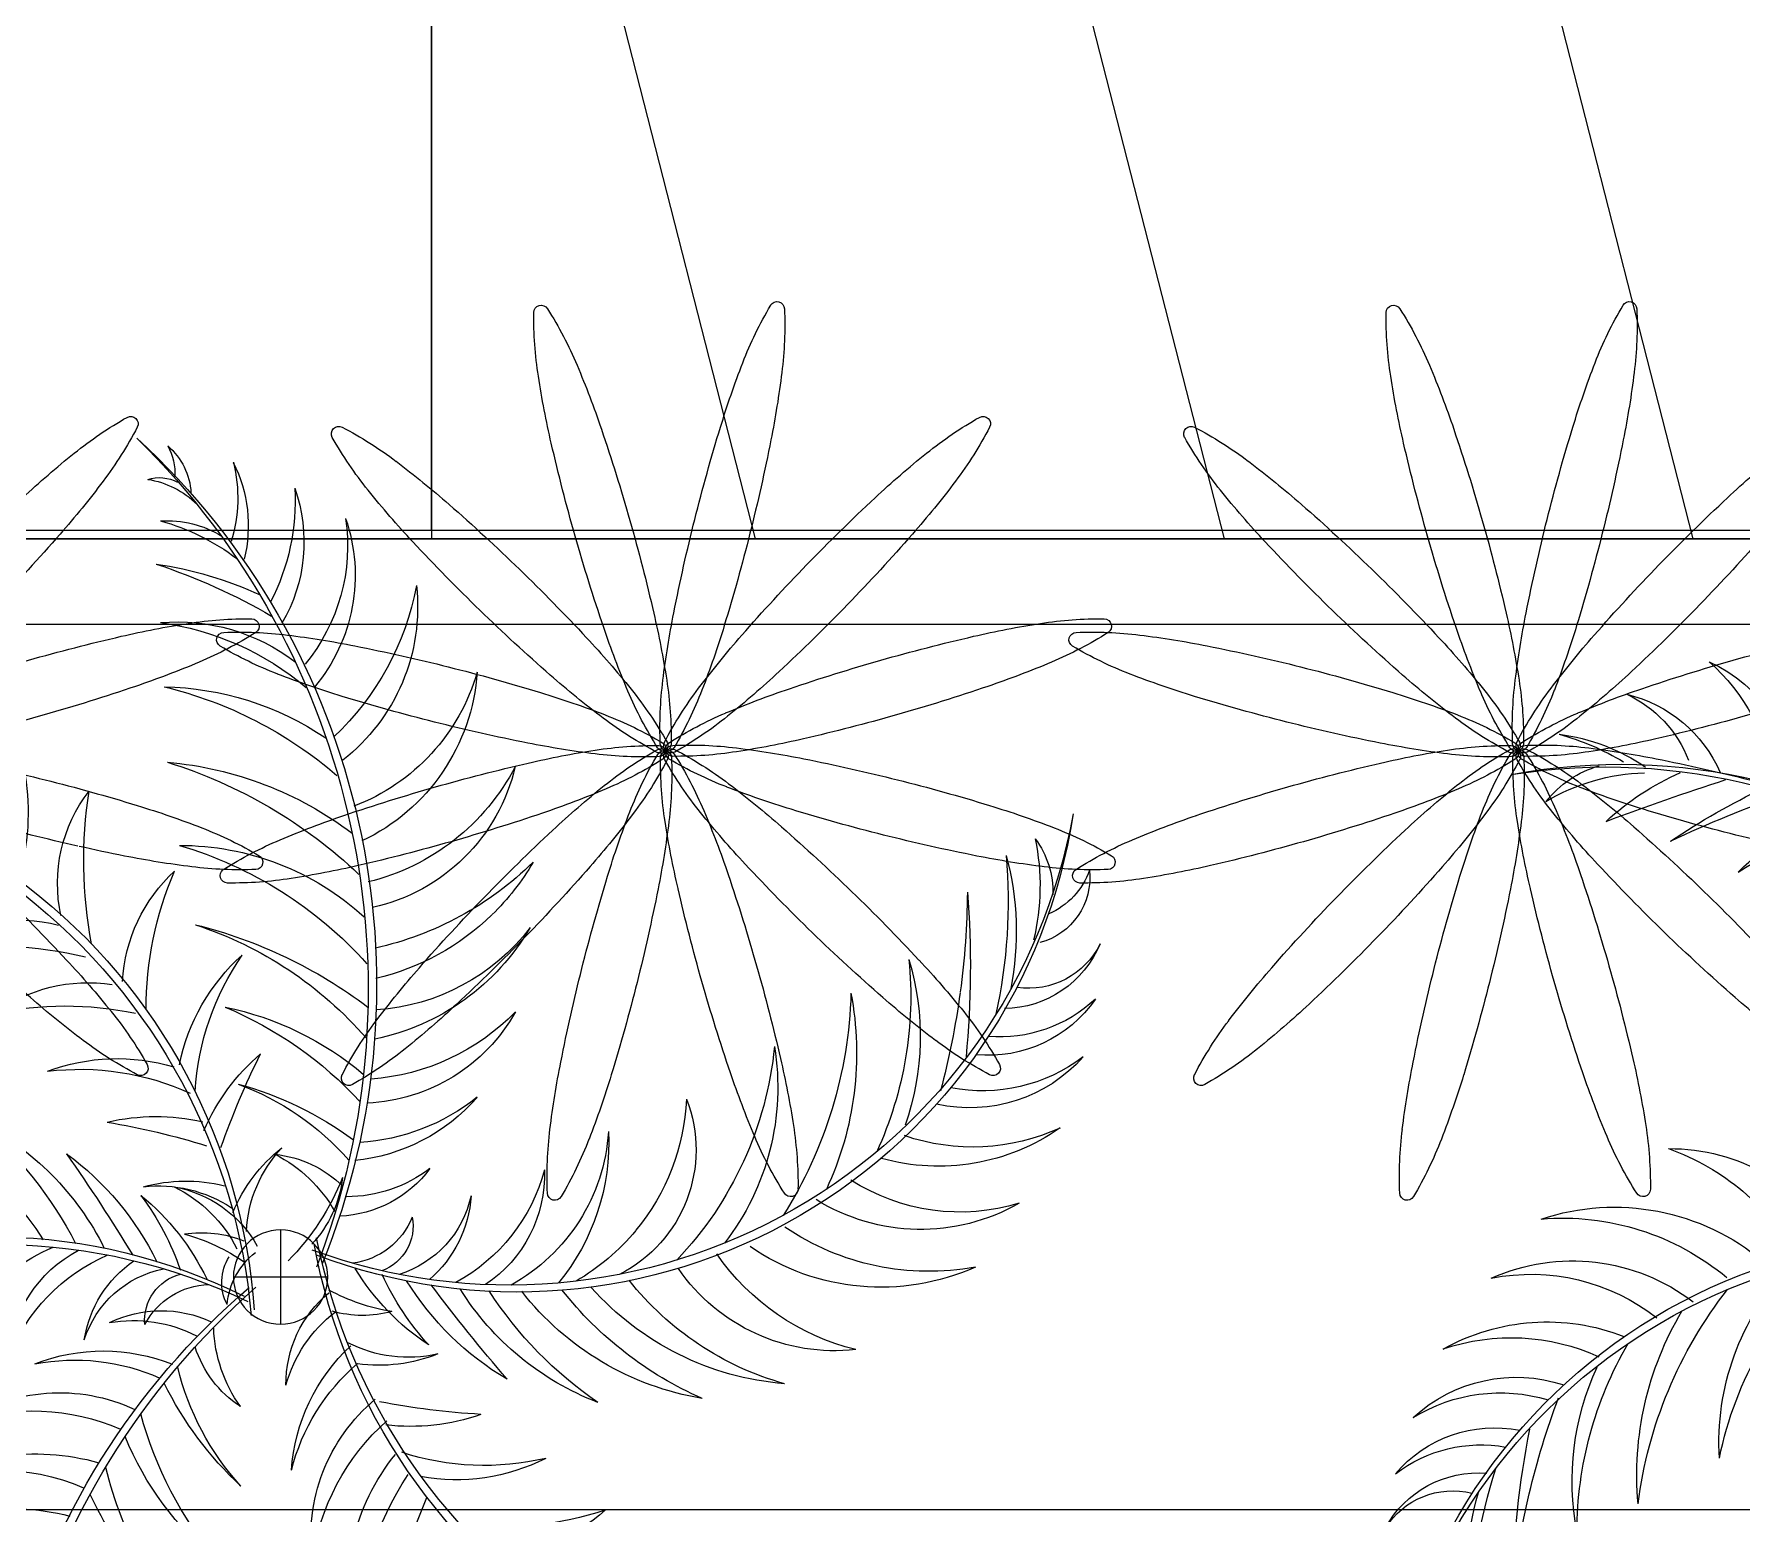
# Model space of a CAD drawing. Header units: millimetres. Extents: x 5357 to 201988, y -16345 to 109895.
# Drawn here: x 56786 to 58790, y 46442 to 48178 of the extents above; entities that cross this region are included whole.
import ezdxf

# ---------------------------------------------------------------- set-up
doc = ezdxf.new("R2010")
doc.units = ezdxf.units.MM
for name, color, linetype, lineweight in [('A-DETL-THIN', 151, 'Continuous', 9), ('A-FLOR', 192, 'Continuous', 9), ('A-WALL', 113, 'Continuous', 9), ('G-IMPT', 8, 'Continuous', 9), ('L-PLNT', 71, 'Continuous', 9)]:
    doc.layers.add(name, color=color, linetype=linetype, lineweight=lineweight)

# ---------------------------------------------------------------- blocks, each defined once
blk = doc.blocks.new('CAY PHAT TAI NUI - CAY PHAT TAI NUI_dwg-V846-TKCS_MB SÂN ĐƯỜNG NỘI BỘ')
at = {"layer": 'G-IMPT'}
for centre, radius, start, end in [((1416.6, 1124.3), 388.4, 115.1104, 175.1685), ((1585.1, 1104), 499.5, 131.8546, 171.2598), ((1530.6, 1072.4), 333, 103.3982, 156.4869), ((1578, 1128.8), 295.2, 114.9497, 158.8367), ((1679.3, 822.2), 480.2, 97.2797, 124.4634), ((1787.1, 687.3), 634.1, 105.42, 120.9079), ((1468.2, -209), 1434.4, 79.4254, 175.9631), ((1503.8, -245.2), 1464, 81.0545, 175.1756), ((1449.4, 974.6), 257.2, 38.3487, 73.8532), ((-702, -4785.5), 6272.1, 69.40599, 72.24054), ((1058.7, 604.2), 656, 47.2245, 66.3575), ((1398.3, 713.8), 490.6, 58.9885, 88.6049), ((199.9, -1374.9), 2671.1, 64.5854, 71.0796), ((297.9, -534.7), 1889.8, 56.3077, 64.245), ((795.4, 582.9), 540.5, 44.4905, 74.8429), ((776.8, 334.7), 745.9, 57.193, 82.7939), ((1346.1, -178.2), 464.1, 89.3204, 151.136), ((1544.9, -262.2), 581.1, 109.4272, 151.0014), ((1483.8, -422.3), 565.1, 71.5751, 130.1478), ((1609.6, -509.1), 625.1, 85.1523, 129.8831), ((663.2, -1348.3), 1400.1, 15.8969, 115.8188), ((677.6, -1304.2), 1374.7, 14.2942, 116.5824), ((360.5, -644.3), 883.7, 11.3177, 49.1969), ((1586.7, -474.2), 485.7, 65.9553, 127.491), ((607.4, -432.3), 620.9, 356.4358, 43.5014), ((1687.9, -517.5), 496.4, 78.7561, 128.2822), ((364.8, -717.5), 1069.7, 7.2747, 38.0526), ((641.8, -512.9), 787.2, 354.9612, 30.6965), ((1648.7, -656.2), 518.5, 60.7432, 111.2974), ((660.2, -652), 915, 0.11, 30.302), ((1735.7, -691.3), 515.1, 71.1528, 114.5832), ((928.8, -525.6), 658.4, 349.0881, 24.948), ((1723.8, -644.3), 371.3, 47.3591, 108.2559), ((-214.5, -1011.8), 1959.6, 6.2169, 20.5843), ((1762.4, -717.8), 406.8, 58.4397, 106.6811), ((-572.5, -846.1), 2306.6, 1.1551, 11.1637), ((1776.5, -714.1), 317.6, 40.2177, 101.1317), ((1810, -782.5), 344.3, 52.6139, 100.1084), ((547.9, -896.1), 1289, 0.7243, 18.0878), ((1817.2, -764.2), 257.5, 28.2066, 94.8834), ((1126.5, -762.6), 719.9, 350.6309, 16.8085), ((1878.7, -745.4), 194.9, 31.8841, 103.9938)]:
    blk.add_arc(centre, radius, start, end, dxfattribs=at)
blk = doc.blocks.new('CAY PHAT TAI NUI - CAY PHAT TAI NUI-V847-TKCS_MB SÂN ĐƯỜNG NỘI BỘ')
at = {"extrusion": (0, 0, -1), "xscale": 0.48, "yscale": 0.48, "zscale": -0.48, "rotation": 180}
blk.add_blockref('CAY PHAT TAI NUI - CAY PHAT TAI NUI_dwg-V846-TKCS_MB SÂN ĐƯỜNG NỘI BỘ', (0, 0), dxfattribs=at)
blk = doc.blocks.new('CAY PHAT TAI NUI - CAY PHAT TAI NUI_dwg-V848-TKCS_MB SÂN ĐƯỜNG NỘI BỘ')
at = {"layer": 'G-IMPT'}
for p, q in [((-26.9, 87.3), (-26.9, -143.3)), ((-142.2, -28), (88.4, -28))]:
    blk.add_line(p, q, dxfattribs=at)
blk.add_circle((-26.9, -28), 115.3, dxfattribs=at)
for centre, radius, start, end in [((1555.4, 686.5), 1816.9, 132.6655, 202.0611), ((1647.8, 675.1), 1888.8, 134.4929, 201.0725), ((400.2, 1808.2), 348.1, 153.5375, 193.5552), ((436, 1876), 358.3, 165.8758, 197.2634), ((350.8, 1881.4), 158.8, 129.8765, 177.3831), ((364.3, 1936.9), 133.1, 150.0492, 183.9567), ((332.4, 1703.2), 221.2, 98.9889, 134.5565), ((269.7, 1833.3), 92.7, 72.3495, 118.8394), ((307.7, 1768.5), 391.9, 160.4234, 210.435), ((470.2, 1868), 532.7, 176.5724, 207.5063), ((216.8, 1687.5), 426, 160.9738, 220.018), ((264.3, 1759.4), 455.1, 171.5441, 219.4959), ((406.6, 1302), 536.7, 105.1462, 127.4691), ((250.8, 1560.5), 260.1, 86.5707, 121.104), ((738.8, 313.8), 1474.9, 108.2479, 120.279), ((405.1, 815.5), 908.1, 98.1075, 114.8799), ((112.5, 1609.9), 474.5, 173.6919, 232.0994), ((309.8, 1787.8), 680.7, 190.6526, 226.6689), ((360.9, 880.1), 697.8, 97.7367, 130.2132), ((225.8, 1097.8), 475.5, 85.0356, 127.2973), ((-14.5, 1484.4), 494.1, 183.9122, 244.6665), ((-28.7, 1588.4), 498.2, 196.0518, 249.1113), ((1161.5, 1107), 571.4, 145.2695, 196.441), ((498.2, 426.3), 1017.4, 103.6674, 130.6694), ((272.4, 683), 732, 91.1382, 124.0248), ((-152.3, 1324.7), 460.3, 193.1436, 257.542), ((-109.8, 1475.1), 553.1, 207.4653, 256.2646), ((602.7, 90.6), 1193.1, 107.2093, 133.4993), ((323.1, 365.7), 867.6, 94.8524, 127.2209), ((1468.2, -209), 1434.4, 79.4254, 175.9631), ((1503.8, -245.2), 1464, 81.0545, 175.1756), ((-655, 990.6), 1109.2, 349.3845, 8.7831), ((147.2, 933.5), 371.1, 347.8793, 37.5984), ((-586.2, 1352.5), 1400.1, 190.2203, 290.1421), ((-604.9, 1310.1), 1374.7, 188.6175, 290.9058), ((-1699.3, 913.7), 215.2, 143.1261, 181.9236), ((-1313.8, 928), 569.4, 168.36, 193.4581), ((-1105.2, 815.6), 719.9, 164.9542, 191.1318), ((-516.3, 891.2), 1289, 175.0476, 192.4111), ((500.8, 74.3), 993.1, 106.4031, 138.081), ((219.1, 359.8), 667.3, 89.9, 132.4205), ((-1841.3, 948), 163.7, 173.6087, 255.3147), ((-1833.4, 1025.8), 180.7, 199.2253, 246.7417), ((-82.8, 1557.5), 801.1, 225.5325, 257.3267), ((-121.5, 1290.9), 605, 210.2813, 225.7148), ((-536.7, 630.3), 838.1, 359.6532, 23.468), ((-32.2, 674.7), 391.8, 2.9263, 47.5949), ((593.7, 730.6), 2306.6, 175.4785, 185.487), ((253.9, 930.9), 1959.6, 180.5402, 187.6833), ((-121.5, 1290.9), 605, 225.785, 256.7926), ((608.9, 473.2), 371.1, 54.8217, 104.5408), ((-140.1, 1117), 575.7, 210.3308, 258.2326), ((-226.4, 1140.9), 517.3, 217.4708, 266.0439), ((468.9, -312.3), 1181.1, 104.1189, 126.9152), ((473.6, -60.1), 939.9, 108.1558, 139.078), ((-1855.4, 872.9), 194.9, 206.2075, 278.3171), ((-1792.4, 885.5), 257.5, 202.53, 269.2067), ((-470.7, 386.6), 653.8, 3.4409, 34.7173), ((-256.3, 396.4), 485.6, 11.1959, 48.3015), ((699.7, -325.9), 1109.2, 83.637, 103.0356), ((-931.9, 560.2), 658.4, 163.4115, 199.2714), ((-652.2, 659.4), 915, 174.4333, 204.6254), ((443, 299.7), 391.8, 53.9226, 98.5912), ((-1756.9, 831.6), 317.6, 214.5411, 275.4551), ((-1783.4, 903), 344.3, 226.9372, 274.4317), ((253.9, 930.9), 1959.6, 187.724, 194.9077), ((-647.6, 519.2), 787.2, 169.2846, 205.0198), ((-351.8, 695.3), 1069.7, 181.598, 212.3759), ((260, -110.2), 757.2, 101.5461, 130.3104), ((469.5, -233.9), 937.8, 112.642, 137.4329), ((500.2, -203.5), 838.1, 78.0495, 101.8643), ((-219.7, 833.7), 437, 209.251, 267.4647), ((-208, 1003.9), 549.3, 224.3227, 265.8007), ((-1742.5, 833.9), 406.8, 232.7631, 281.0044), ((-1711.3, 757), 371.3, 221.6824, 282.5793), ((-621.3, 435.5), 620.9, 170.7591, 217.8247), ((-354.7, 622.1), 883.7, 185.6411, 223.5203), ((-316.2, 123.9), 519.2, 23.4136, 49.3727), ((-1701.6, -346.6), 1928, 19.23, 26.6394), ((372.3, 20.3), 485.6, 69.441, 106.5465), ((463.5, -174), 653.8, 83.0252, 114.3015), ((303, -383.2), 857.3, 105.2804, 126.3421), ((303.2, -174.5), 658.3, 110.0896, 138.9984), ((-700.7, 283.2), 341.7, 158.8472, 243.0968), ((-475.4, 432.7), 544.5, 182.7548, 219.4907), ((-163.5, 710.5), 455.8, 221.0382, 264.3552), ((-190.6, 807.3), 507, 231.3553, 266.6037), ((-1635.3, 761.4), 518.5, 235.0666, 285.6208), ((-1718.5, 804.9), 515.1, 245.4761, 288.9065), ((720.8, -1549.8), 1928, 99.6827, 107.092), ((279.3, -154.9), 519.2, 76.9493, 102.9084), ((1020.3, -262.6), 687.6, 116.7081, 153.6869), ((1335.2, -389.2), 968.6, 130.1064, 152.7587), ((1149.4, -313.6), 705.1, 105.0601, 147.7387), ((-288.9, 300.6), 540.1, 177.157, 219.4208), ((-366, 357.9), 463.4, 183.7789, 241.043), ((14.9, -2.4), 275.9, 95.894, 134.6668), ((145.7, -40.8), 351, 116.9691, 150.5256), ((-267.3, 66.6), 324.5, 3.0252, 42.9115), ((-270.5, -18.4), 389.4, 22.3429, 51.7944), ((920.3, -304.8), 717.1, 126.2722, 154.0079), ((4228.8, -2338.8), 4555.9, 145.0164, 148.7416), ((-1688.1, 627.2), 496.4, 253.0795, 302.6056), ((-348.1, 223.3), 324.2, 178.1536, 236.2901), ((-239.8, 351.3), 448.1, 195.2039, 241.2333), ((-159.5, 410.8), 290.2, 216.7085, 267.5007), ((-186.9, 507.3), 339.1, 232.7518, 269.7736), ((382.1, 435.4), 602, 201.4489, 224.7395), ((104.2, 246.5), 284.2, 186.3094, 223.0804), ((-202.4, 187.4), 290.5, 183.2996, 229.6206), ((-240.6, 224.6), 257.5, 192.0811, 252.8057), ((283.6, -93.4), 290.2, 100.082, 150.8741), ((382.2, -112.1), 339.1, 116.1252, 153.147), ((271.2, -129.8), 324.5, 83.4105, 123.2969), ((204.6, -182.8), 389.4, 74.5276, 103.9792), ((683.3, -284.7), 586.6, 128.9882, 154.5528), ((834.5, -220.4), 651.1, 143.0281, 161.2689), ((-1591.7, 574.1), 485.7, 240.2787, 301.8143), ((-1611, 611.1), 625.1, 259.4757, 304.2065), ((-475.4, 432.7), 544.5, 219.5362, 239.8242), ((-234.1, 97), 116.7, 169.3573, 249.7771), ((-179.3, 187.1), 182.8, 202.0223, 262.5403), ((-1551.7, 349.6), 1464, 254.7886, 348.9098), ((-1520.3, 309.8), 1434.4, 253.1595, 349.6972), ((-1494.4, 512.2), 565.1, 245.8985, 304.4712), ((663.2, -1348.3), 1400.1, 15.8969, 115.8188), ((337.9, -391.6), 486.4, 105.4698, 124.689), ((677.6, -1304.2), 1374.7, 14.2942, 116.5824), ((166.1, -193.8), 274.3, 81.1818, 112.0501), ((345.6, -380.3), 463.4, 9.4556, 66.7197), ((-1571.1, 359), 581.1, 283.7506, 325.3247), ((-78.3, -111.9), 182.8, 5.2465, 51.9003), ((0.2, -41.5), 116.7, 332.5815, 32.6083), ((166, -226.8), 290.5, 8.9763, 55.2972), ((219.4, -386.2), 448.1, 20.8805, 66.9099), ((314.5, -248.2), 324.2, 3.8302, 61.9668), ((-1381.6, 255.8), 464.1, 263.6437, 325.4594), ((-1460.2, 425.4), 742.2, 285.7594, 321.594), ((-945.4, 339.6), 717.1, 300.5955, 328.3312), ((-711.5, 296.2), 586.6, 303.3116, 328.8762), ((-868.3, 247.1), 651.1, 317.3515, 335.5923), ((188.6, -133.8), 116.7, 355.0339, 75.4538), ((207.7, -260), 257.5, 17.7578, 78.4823), ((-1315.6, 417.4), 708.5, 274.6142, 318.3481), ((-1418.1, 495.8), 896.2, 293.7326, 321.7128), ((-1172.4, 371), 705.1, 279.3835, 322.062), ((-1049, 307.5), 687.6, 291.0314, 328.0102), ((-1349.8, 464.6), 968.6, 304.4297, 327.082), ((-4036.5, 2690.9), 4555.9, 319.3398, 323.065), ((-376.8, 367.8), 486.4, 279.2039, 298.4231), ((-330.3, -289.5), 290.2, 359.5026, 50.2948), ((-1216.9, -1468.3), 1888.8, 341.9561, 48.5357), ((-1129.7, -1435.8), 1816.9, 340.1287, 49.5243), ((142.9, -228.8), 182.8, 27.699, 88.2169), ((-227.6, 152.5), 274.3, 254.9159, 285.7842), ((-366.7, -382.9), 339.1, 15.5459, 52.5677), ((264.8, -400.4), 290.2, 64.1718, 114.9639), ((-214.3, -140.4), 351, 324.4323, 357.9888), ((333.6, -473.3), 339.1, 80.215, 117.2368), ((-339.1, 100.4), 324.5, 257.1446, 297.031), ((-508.3, -530.6), 455.8, 3.8323, 47.1493), ((-80.5, -114.1), 275.9, 303.3573, 342.13), ((406.5, -664.4), 455.8, 68.5015, 111.8185), ((-267.1, 145.7), 389.4, 248.2617, 277.7133), ((-545.2, -624.1), 507, 14.1494, 49.3978), ((-415.7, -94.4), 658.3, 317.5529, 346.4616), ((475.2, -737.8), 507, 78.8186, 114.0669), ((-511.8, 90.9), 857.3, 312.7436, 333.8053), ((-631, 1560.9), 1928, 273.4168, 280.8261), ((-537.9, -662.7), 437, 352.0451, 50.2588), ((513.2, -747.7), 437, 56.7143, 114.928), ((-344.4, 126.2), 519.2, 250.6834, 276.6425), ((-590.7, -118.3), 937.8, 320.1052, 344.8961), ((581.4, -904.2), 549.3, 71.7859, 113.264), ((-650.2, -791.2), 549.3, 7.1168, 48.5948), ((-525.4, 165.3), 653.8, 256.7593, 288.0357), ((-347.8, -131.5), 757.2, 309.0093, 337.7736), ((-456, -37.8), 485.6, 243.1751, 280.2806), ((-723.6, -796.9), 534.4, 347.879, 38.8732), ((-514.2, -274.5), 939.9, 315.619, 346.5413), ((573.2, -1035.9), 575.7, 57.794, 105.6958), ((660.9, -1017.3), 517.3, 64.934, 113.5071), ((-1097.4, -994.9), 900.4, 5.4665, 32.5493), ((-1377.7, -1007.4), 1086.2, 358.2571, 23.9141), ((-626.3, -48.5), 1181.1, 311.5821, 334.3785), ((-558.7, 198.6), 838.1, 251.7836, 275.5984), ((-556.8, -307.8), 391.8, 227.6568, 272.3253), ((636.9, -1198.7), 605, 57.7445, 104.2558)]:
    blk.add_arc(centre, radius, start, end, dxfattribs=at)
blk = doc.blocks.new('CAY PHAT TAI NUI - CAY PHAT TAI NUI-V849-TKCS_MB SÂN ĐƯỜNG NỘI BỘ')
at = {"extrusion": (0, 0, -1), "xscale": 0.48, "yscale": 0.48, "zscale": -0.48, "rotation": 180}
blk.add_blockref('CAY PHAT TAI NUI - CAY PHAT TAI NUI_dwg-V848-TKCS_MB SÂN ĐƯỜNG NỘI BỘ', (0, 0), dxfattribs=at)
blk = doc.blocks.new('CAY LAI TAY - CAY LAI TAY_dwg-V854-TKCS_MB SÂN ĐƯỜNG NỘI BỘ')
at = {"layer": 'G-IMPT'}
for centre, radius, start, end in [((-368.8, 1466.3), 24.6, 104.1164, 177.583), ((-368.8, 1466.3), 24.6, 30.6499, 104.1164), ((-1445.6, 828.2), 1276.2, 21.1263, 30.6499), ((413.8, 1454.3), 24.6, 74.1164, 147.583), ((413.8, 1454.3), 24.6, 0.6499, 74.1164), ((881.8, 1413.5), 1276.2, 177.583, 187.1066), ((1470.4, 783.3), 1276.2, 147.583, 157.1066), ((-837.8, 1440.1), 1276.2, 351.1263, 0.6499), ((2759.6, 1647.6), 3168.6, 187.1066, 191.2008), ((-3210.7, 146.2), 3168.6, 17.032, 21.1263), ((3213.7, 47.1), 3168.6, 157.1066, 161.2008), ((-2707.4, 1732), 3168.6, 347.032, 351.1263), ((-1052.5, 1085.5), 24.6, 134.1164, 207.583), ((-1052.5, 1085.5), 24.6, 60.6499, 134.1164), ((-1666, -5.5), 1276.2, 51.1263, 60.6499), ((1085.5, 1052.5), 24.6, 44.1164, 117.583), ((56.9, 1665.1), 1276.2, 207.583, 217.1066), ((5779.1, 2245.6), 6246.7, 191.20081, 194.11643), ((-6153.8, -755.4), 6246.7, 14.11643, 17.03205), ((6127.6, -944.8), 6246.7, 161.20081, 164.11643), ((-5707.1, 2422.7), 6246.7, 344.11643, 347.03205), ((1665.1, -56.9), 1276.2, 117.583, 127.1066), ((-5.5, 1666), 1276.2, 321.1263, 330.6499), ((1085.5, 1052.5), 24.6, 330.6499, 44.1164), ((-2853.6, -1478.7), 3168.6, 47.032, 51.1263), ((2806.7, -1566), 3168.6, 127.1066, 131.2008), ((1566, 2806.7), 3168.6, 217.1066, 221.2008), ((-1478.7, 2853.6), 3168.6, 317.032, 321.1263), ((-4951.7, -3731.1), 6246.7, 44.11643, 47.03205), ((4834.2, -3882), 6246.7, 131.20081, 134.11643), ((-6153.8, -755.4), 6246.7, 11.20081, 14.11643), ((6127.6, -944.8), 6246.7, 164.11643, 167.03205), ((3882, 4834.2), 6246.7, 221.20081, 224.11643), ((5779.1, 2245.6), 6246.7, 194.11643, 197.03205), ((-5707.1, 2422.7), 6246.7, 341.20081, 344.11643), ((-3731.1, 4951.7), 6246.7, 314.11643, 317.03205), ((-4951.7, -3731.1), 6246.7, 41.20081, 44.11643), ((4834.2, -3882), 6246.7, 134.11643, 137.03205), ((3882, 4834.2), 6246.7, 224.11643, 227.03205), ((-3134.3, -157.5), 3168.6, 7.1066, 11.2008), ((3128, -254.1), 3168.6, 167.032, 171.1263), ((-3731.1, 4951.7), 6246.7, 311.20081, 314.11643), ((-1454.3, 413.8), 24.6, 164.1164, 237.583), ((-1454.3, 413.8), 24.6, 90.6499, 164.1164), ((-1440.1, -837.8), 1276.2, 81.1263, 90.6499), ((-1732, -2707.4), 3168.6, 77.032, 81.1263), ((2835.9, 1344), 3168.6, 197.032, 201.1263), ((-2793.1, 1430.8), 3168.6, 337.1066, 341.2008), ((-783.3, 1470.4), 1276.2, 237.583, 247.1066), ((-2422.7, -5707.1), 6246.7, 74.11643, 77.03205), ((-2635.7, -1703.5), 3168.6, 37.1066, 41.2008), ((2581.9, -1784), 3168.6, 137.032, 141.1263), ((2245.6, -5779.1), 6246.7, 101.20081, 104.11643), ((1647.6, -2759.6), 3168.6, 97.1066, 101.2008), ((1413.5, -881.8), 1276.2, 87.583, 97.1066), ((828.2, 1445.6), 1276.2, 291.1263, 300.6499), ((1466.3, 368.8), 24.6, 14.1164, 87.583), ((1466.3, 368.8), 24.6, 300.6499, 14.1164), ((-47.1, 3213.7), 3168.6, 247.1066, 251.2008), ((-2422.7, -5707.1), 6246.7, 71.20081, 74.11643), ((1784, 2581.9), 3168.6, 227.032, 231.1263), ((1258.3, 37.8), 1276.2, 171.1263, 180.6499), ((-1256.5, 76.6), 1276.2, 357.583, 7.1066), ((-1703.5, 2635.7), 3168.6, 307.1066, 311.2008), ((2245.6, -5779.1), 6246.7, 104.11643, 107.03205), ((146.2, 3210.7), 3168.6, 287.032, 291.1263), ((944.8, 6127.6), 6246.7, 251.20081, 254.11643), ((-1430.8, -2793.1), 3168.6, 67.1066, 71.2008), ((1070.8, 661.9), 1276.2, 201.1263, 210.6499), ((-1126.5, -561.9), 1276.2, 27.583, 37.1066), ((1108.7, -596.4), 1276.2, 141.1263, 150.6499), ((-1049.9, 694.6), 1276.2, 327.583, 337.1066), ((1344, -2835.9), 3168.6, 107.032, 111.1263), ((-755.4, 6153.8), 6246.7, 284.11643, 287.03205), ((944.8, 6127.6), 6246.7, 254.11643, 257.03205), ((596.4, 1108.7), 1276.2, 231.1263, 240.6499), ((-694.6, -1049.9), 1276.2, 57.583, 67.1066), ((661.9, -1070.8), 1276.2, 111.1263, 120.6499), ((-561.9, 1126.5), 1276.2, 297.583, 307.1066), ((-755.4, 6153.8), 6246.7, 281.20081, 284.11643), ((157.5, -3134.3), 3168.6, 97.1066, 101.2008), ((254.1, 3128), 3168.6, 257.032, 261.1263), ((-76.6, -1256.5), 1276.2, 87.583, 97.1066), ((561.9, -1126.5), 1276.2, 117.583, 127.1066), ((-17.7, -17.1), 24.6, 44.1164, 117.583), ((-6.7, -23.6), 24.6, 74.1164, 147.583), ((-6, 23.8), 24.6, 210.6499, 284.1164), ((-23.8, -6), 24.6, 14.1164, 87.583), ((6, -23.8), 24.6, 104.1164, 177.583), ((6.7, 23.6), 24.6, 180.6499, 254.1164), ((-23.8, -6), 24.6, 300.6499, 14.1164), ((-23.6, 6.7), 24.6, 344.1164, 57.583), ((17.1, -17.7), 24.6, 134.1164, 207.583), ((17.7, 17.1), 24.6, 150.6499, 224.1164), ((23.8, 6), 24.6, 120.6499, 194.1164), ((-17.1, 17.7), 24.6, 314.1164, 27.583), ((-6, 23.8), 24.6, 284.1164, 357.583), ((23.6, -6.7), 24.6, 90.6499, 164.1164), ((6.7, 23.6), 24.6, 254.1164, 327.583), ((17.1, -17.7), 24.6, 60.6499, 134.1164), ((6, -23.8), 24.6, 30.6499, 104.1164), ((-6.7, -23.6), 24.6, 0.6499, 74.1164), ((-17.7, -17.1), 24.6, 330.6499, 44.1164), ((23.8, 6), 24.6, 194.1164, 267.583), ((17.7, 17.1), 24.6, 224.1164, 297.583), ((37.8, -1258.3), 1276.2, 81.1263, 90.6499), ((-596.4, -1108.7), 1276.2, 51.1263, 60.6499), ((-157.5, 3134.3), 3168.6, 277.1066, 281.2008), ((-254.1, -3128), 3168.6, 77.032, 81.1263), ((755.4, -6153.8), 6246.7, 101.20081, 104.11643), ((-37.8, 1258.3), 1276.2, 261.1263, 270.6499), ((-661.9, 1070.8), 1276.2, 291.1263, 300.6499), ((1049.9, -694.6), 1276.2, 147.583, 157.1066), ((-1108.7, 596.4), 1276.2, 321.1263, 330.6499), ((-17.1, 17.7), 24.6, 240.6499, 314.1164), ((-23.6, 6.7), 24.6, 270.6499, 344.1164), ((1256.5, -76.6), 1276.2, 177.583, 187.1066), ((1126.5, 561.9), 1276.2, 207.583, 217.1066), ((23.6, -6.7), 24.6, 164.1164, 237.583), ((-1258.3, -37.8), 1276.2, 351.1263, 0.6499), ((694.6, 1049.9), 1276.2, 237.583, 247.1066), ((76.6, 1256.5), 1276.2, 267.583, 277.1066), ((-1070.8, -661.9), 1276.2, 21.1263, 30.6499), ((-944.8, -6127.6), 6246.7, 74.11643, 77.03205), ((755.4, -6153.8), 6246.7, 104.11643, 107.03205), ((1703.5, -2635.7), 3168.6, 127.1066, 131.2008), ((-1344, 2835.9), 3168.6, 287.032, 291.1263), ((1430.8, 2793.1), 3168.6, 247.1066, 251.2008), ((-1784, -2581.9), 3168.6, 47.032, 51.1263), ((-944.8, -6127.6), 6246.7, 71.20081, 74.11643), ((-146.2, -3210.7), 3168.6, 107.032, 111.1263), ((-2245.6, 5779.1), 6246.7, 284.11643, 287.03205), ((-2581.9, 1784), 3168.6, 317.032, 321.1263), ((2793.1, -1430.8), 3168.6, 157.1066, 161.2008), ((2635.7, 1703.5), 3168.6, 217.1066, 221.2008), ((-2835.9, -1344), 3168.6, 17.032, 21.1263), ((2422.7, 5707.1), 6246.7, 251.20081, 254.11643), ((47.1, -3213.7), 3168.6, 67.1066, 71.2008), ((-828.2, -1445.6), 1276.2, 111.1263, 120.6499), ((-2245.6, 5779.1), 6246.7, 281.20081, 284.11643), ((3731.1, -4951.7), 6246.7, 131.20081, 134.11643), ((-3128, 254.1), 3168.6, 347.032, 351.1263), ((3134.3, 157.5), 3168.6, 187.1066, 191.2008), ((-3882, -4834.2), 6246.7, 44.11643, 47.03205), ((2422.7, 5707.1), 6246.7, 254.11643, 257.03205), ((783.3, -1470.4), 1276.2, 57.583, 67.1066), ((-1466.3, -368.8), 24.6, 120.6499, 194.1164), ((-1466.3, -368.8), 24.6, 194.1164, 267.583), ((-1413.5, 881.8), 1276.2, 267.583, 277.1066), ((-1647.6, 2759.6), 3168.6, 277.1066, 281.2008), ((-4834.2, 3882), 6246.7, 314.11643, 317.03205), ((4951.7, 3731.1), 6246.7, 221.20081, 224.11643), ((1732, 2707.4), 3168.6, 257.032, 261.1263), ((1454.3, -413.8), 24.6, 344.1164, 57.583), ((5707.1, -2422.7), 6246.7, 161.20081, 164.11643), ((-5779.1, -2245.6), 6246.7, 14.11643, 17.03205), ((1440.1, 837.8), 1276.2, 261.1263, 270.6499), ((1454.3, -413.8), 24.6, 270.6499, 344.1164), ((3731.1, -4951.7), 6246.7, 134.11643, 137.03205), ((-6127.6, 944.8), 6246.7, 344.11643, 347.03205), ((6153.8, 755.4), 6246.7, 191.20081, 194.11643), ((-3882, -4834.2), 6246.7, 41.20081, 44.11643), ((-4834.2, 3882), 6246.7, 311.20081, 314.11643), ((4951.7, 3731.1), 6246.7, 224.11643, 227.03205), ((1478.7, -2853.6), 3168.6, 137.032, 141.1263), ((5707.1, -2422.7), 6246.7, 164.11643, 167.03205), ((-5779.1, -2245.6), 6246.7, 11.20081, 14.11643), ((-1566, -2806.7), 3168.6, 37.1066, 41.2008), ((-6127.6, 944.8), 6246.7, 341.20081, 344.11643), ((6153.8, 755.4), 6246.7, 194.11643, 197.03205), ((-2806.7, 1566), 3168.6, 307.1066, 311.2008), ((2853.6, 1478.7), 3168.6, 227.032, 231.1263), ((5.5, -1666), 1276.2, 141.1263, 150.6499), ((-56.9, -1665.1), 1276.2, 27.583, 37.1066), ((-1665.1, 56.9), 1276.2, 297.583, 307.1066), ((1666, 5.5), 1276.2, 231.1263, 240.6499), ((-1085.5, -1052.5), 24.6, 150.6499, 224.1164), ((-1085.5, -1052.5), 24.6, 224.1164, 297.583), ((2707.4, -1732), 3168.6, 167.032, 171.1263), ((-3213.7, -47.1), 3168.6, 337.1066, 341.2008), ((3210.7, -146.2), 3168.6, 197.0483, 201.1263), ((-2759.6, -1647.6), 3168.6, 7.1066, 11.2008), ((1052.5, -1085.5), 24.6, 314.1164, 27.583), ((1052.5, -1085.5), 24.6, 240.6499, 314.1164), ((837.8, -1440.1), 1276.2, 171.1263, 180.6499), ((-1470.4, -783.3), 1276.2, 327.583, 337.1066), ((1445.6, -828.2), 1276.2, 201.1263, 210.6499), ((-881.8, -1413.5), 1276.2, 357.583, 7.1066), ((-413.8, -1454.3), 24.6, 180.6499, 254.1164), ((-413.8, -1454.3), 24.6, 254.1164, 327.583), ((368.8, -1466.3), 24.6, 284.1164, 357.583), ((368.8, -1466.3), 24.6, 210.6499, 284.1164)]:
    blk.add_arc(centre, radius, start, end, dxfattribs=at)
blk = doc.blocks.new('CAY LAI TAY - CAY LAI TAY-V855-TKCS_MB SÂN ĐƯỜNG NỘI BỘ')
at = {"extrusion": (0, 0, -1), "xscale": 0.3535714285714286, "yscale": 0.3535714285714286, "zscale": -0.3535714285714286, "rotation": 180}
blk.add_blockref('CAY LAI TAY - CAY LAI TAY_dwg-V854-TKCS_MB SÂN ĐƯỜNG NỘI BỘ', (0, 0), dxfattribs=at)
blk = doc.blocks.new('CAY LAI TAY - CAY LAI TAY_dwg-V856-TKCS_MB SÂN ĐƯỜNG NỘI BỘ')
at = {"layer": 'G-IMPT'}
for centre, radius, start, end in [((-368.8, 1466.3), 24.6, 104.1164, 177.583), ((-368.8, 1466.3), 24.6, 30.6499, 104.1164), ((-1445.6, 828.2), 1276.2, 21.1263, 30.6499), ((413.8, 1454.3), 24.6, 74.1164, 147.583), ((413.8, 1454.3), 24.6, 0.6499, 74.1164), ((881.8, 1413.5), 1276.2, 177.583, 187.1066), ((1470.4, 783.3), 1276.2, 147.583, 157.1066), ((-837.8, 1440.1), 1276.2, 351.1263, 0.6499), ((2759.6, 1647.6), 3168.6, 187.1066, 191.2008), ((-3210.7, 146.2), 3168.6, 17.032, 21.1263), ((3213.7, 47.1), 3168.6, 157.1066, 161.2008), ((-2707.4, 1732), 3168.6, 347.032, 351.1263), ((-1052.5, 1085.5), 24.6, 134.1164, 207.583), ((-1052.5, 1085.5), 24.6, 60.6499, 134.1164), ((-1666, -5.5), 1276.2, 51.1263, 60.6499), ((1085.5, 1052.5), 24.6, 44.1164, 117.583), ((56.9, 1665.1), 1276.2, 207.583, 217.1066), ((5779.1, 2245.6), 6246.7, 191.20081, 194.11643), ((-6153.8, -755.4), 6246.7, 14.11643, 17.03205), ((6127.6, -944.8), 6246.7, 161.20081, 164.11643), ((-5707.1, 2422.7), 6246.7, 344.11643, 347.03205), ((1665.1, -56.9), 1276.2, 117.583, 127.1066), ((-5.5, 1666), 1276.2, 321.1263, 330.6499), ((1085.5, 1052.5), 24.6, 330.6499, 44.1164), ((-2853.6, -1478.7), 3168.6, 47.032, 51.1263), ((2806.7, -1566), 3168.6, 127.1066, 131.2008), ((1566, 2806.7), 3168.6, 217.1066, 221.2008), ((-1478.7, 2853.6), 3168.6, 317.032, 321.1263), ((-4951.7, -3731.1), 6246.7, 44.11643, 47.03205), ((4834.2, -3882), 6246.7, 131.20081, 134.11643), ((-6153.8, -755.4), 6246.7, 11.20081, 14.11643), ((6127.6, -944.8), 6246.7, 164.11643, 167.03205), ((3882, 4834.2), 6246.7, 221.20081, 224.11643), ((5779.1, 2245.6), 6246.7, 194.11643, 197.03205), ((-5707.1, 2422.7), 6246.7, 341.20081, 344.11643), ((-3731.1, 4951.7), 6246.7, 314.11643, 317.03205), ((-4951.7, -3731.1), 6246.7, 41.20081, 44.11643), ((4834.2, -3882), 6246.7, 134.11643, 137.03205), ((3882, 4834.2), 6246.7, 224.11643, 227.03205), ((-3134.3, -157.5), 3168.6, 7.1066, 11.2008), ((3128, -254.1), 3168.6, 167.032, 171.1263), ((-3731.1, 4951.7), 6246.7, 311.20081, 314.11643), ((-1454.3, 413.8), 24.6, 164.1164, 237.583), ((-1454.3, 413.8), 24.6, 90.6499, 164.1164), ((-1440.1, -837.8), 1276.2, 81.1263, 90.6499), ((-1732, -2707.4), 3168.6, 77.032, 81.1263), ((2835.9, 1344), 3168.6, 197.032, 201.1263), ((-2793.1, 1430.8), 3168.6, 337.1066, 341.2008), ((-783.3, 1470.4), 1276.2, 237.583, 247.1066), ((-2422.7, -5707.1), 6246.7, 74.11643, 77.03205), ((-2635.7, -1703.5), 3168.6, 37.1066, 41.2008), ((2581.9, -1784), 3168.6, 137.032, 141.1263), ((2245.6, -5779.1), 6246.7, 101.20081, 104.11643), ((1647.6, -2759.6), 3168.6, 97.1066, 101.2008), ((1413.5, -881.8), 1276.2, 87.583, 97.1066), ((828.2, 1445.6), 1276.2, 291.1263, 300.6499), ((1466.3, 368.8), 24.6, 14.1164, 87.583), ((1466.3, 368.8), 24.6, 300.6499, 14.1164), ((-47.1, 3213.7), 3168.6, 247.1066, 251.2008), ((-2422.7, -5707.1), 6246.7, 71.20081, 74.11643), ((1784, 2581.9), 3168.6, 227.032, 231.1263), ((1258.3, 37.8), 1276.2, 171.1263, 180.6499), ((-1256.5, 76.6), 1276.2, 357.583, 7.1066), ((-1703.5, 2635.7), 3168.6, 307.1066, 311.2008), ((2245.6, -5779.1), 6246.7, 104.11643, 107.03205), ((146.2, 3210.7), 3168.6, 287.032, 291.1263), ((944.8, 6127.6), 6246.7, 251.20081, 254.11643), ((-1430.8, -2793.1), 3168.6, 67.1066, 71.2008), ((1070.8, 661.9), 1276.2, 201.1263, 210.6499), ((-1126.5, -561.9), 1276.2, 27.583, 37.1066), ((1108.7, -596.4), 1276.2, 141.1263, 150.6499), ((-1049.9, 694.6), 1276.2, 327.583, 337.1066), ((1344, -2835.9), 3168.6, 107.032, 111.1263), ((-755.4, 6153.8), 6246.7, 284.11643, 287.03205), ((944.8, 6127.6), 6246.7, 254.11643, 257.03205), ((596.4, 1108.7), 1276.2, 231.1263, 240.6499), ((-694.6, -1049.9), 1276.2, 57.583, 67.1066), ((661.9, -1070.8), 1276.2, 111.1263, 120.6499), ((-561.9, 1126.5), 1276.2, 297.583, 307.1066), ((-755.4, 6153.8), 6246.7, 281.20081, 284.11643), ((157.5, -3134.3), 3168.6, 97.1066, 101.2008), ((254.1, 3128), 3168.6, 257.032, 261.1263), ((-76.6, -1256.5), 1276.2, 87.583, 97.1066), ((561.9, -1126.5), 1276.2, 117.583, 127.1066), ((-17.7, -17.1), 24.6, 44.1164, 117.583), ((-6.7, -23.6), 24.6, 74.1164, 147.583), ((-6, 23.8), 24.6, 210.6499, 284.1164), ((-23.8, -6), 24.6, 14.1164, 87.583), ((6, -23.8), 24.6, 104.1164, 177.583), ((6.7, 23.6), 24.6, 180.6499, 254.1164), ((-23.8, -6), 24.6, 300.6499, 14.1164), ((-23.6, 6.7), 24.6, 344.1164, 57.583), ((17.1, -17.7), 24.6, 134.1164, 207.583), ((17.7, 17.1), 24.6, 150.6499, 224.1164), ((23.8, 6), 24.6, 120.6499, 194.1164), ((-17.1, 17.7), 24.6, 314.1164, 27.583), ((-6, 23.8), 24.6, 284.1164, 357.583), ((23.6, -6.7), 24.6, 90.6499, 164.1164), ((6.7, 23.6), 24.6, 254.1164, 327.583), ((17.1, -17.7), 24.6, 60.6499, 134.1164), ((6, -23.8), 24.6, 30.6499, 104.1164), ((-6.7, -23.6), 24.6, 0.6499, 74.1164), ((-17.7, -17.1), 24.6, 330.6499, 44.1164), ((23.8, 6), 24.6, 194.1164, 267.583), ((17.7, 17.1), 24.6, 224.1164, 297.583), ((37.8, -1258.3), 1276.2, 81.1263, 90.6499), ((-596.4, -1108.7), 1276.2, 51.1263, 60.6499), ((-157.5, 3134.3), 3168.6, 277.1066, 281.2008), ((-254.1, -3128), 3168.6, 77.032, 81.1263), ((755.4, -6153.8), 6246.7, 101.20081, 104.11643), ((-37.8, 1258.3), 1276.2, 261.1263, 270.6499), ((-661.9, 1070.8), 1276.2, 291.1263, 300.6499), ((1049.9, -694.6), 1276.2, 147.583, 157.1066), ((-1108.7, 596.4), 1276.2, 321.1263, 330.6499), ((-17.1, 17.7), 24.6, 240.6499, 314.1164), ((-23.6, 6.7), 24.6, 270.6499, 344.1164), ((1256.5, -76.6), 1276.2, 177.583, 187.1066), ((1126.5, 561.9), 1276.2, 207.583, 217.1066), ((23.6, -6.7), 24.6, 164.1164, 237.583), ((-1258.3, -37.8), 1276.2, 351.1263, 0.6499), ((694.6, 1049.9), 1276.2, 237.583, 247.1066), ((76.6, 1256.5), 1276.2, 267.583, 277.1066), ((-1070.8, -661.9), 1276.2, 21.1263, 30.6499), ((-944.8, -6127.6), 6246.7, 74.11643, 77.03205), ((755.4, -6153.8), 6246.7, 104.11643, 107.03205), ((1703.5, -2635.7), 3168.6, 127.1066, 131.2008), ((-1344, 2835.9), 3168.6, 287.032, 291.1263), ((1430.8, 2793.1), 3168.6, 247.1066, 251.2008), ((-1784, -2581.9), 3168.6, 47.032, 51.1263), ((-944.8, -6127.6), 6246.7, 71.20081, 74.11643), ((-146.2, -3210.7), 3168.6, 107.032, 111.1263), ((-2245.6, 5779.1), 6246.7, 284.11643, 287.03205), ((-2581.9, 1784), 3168.6, 317.032, 321.1263), ((2793.1, -1430.8), 3168.6, 157.1066, 161.2008), ((2635.7, 1703.5), 3168.6, 217.1066, 221.2008), ((-2835.9, -1344), 3168.6, 17.032, 21.1263), ((2422.7, 5707.1), 6246.7, 251.20081, 254.11643), ((47.1, -3213.7), 3168.6, 67.1066, 71.2008), ((-828.2, -1445.6), 1276.2, 111.1263, 120.6499), ((-2245.6, 5779.1), 6246.7, 281.20081, 284.11643), ((3731.1, -4951.7), 6246.7, 131.20081, 134.11643), ((-3128, 254.1), 3168.6, 347.032, 351.1263), ((3134.3, 157.5), 3168.6, 187.1066, 191.2008), ((-3882, -4834.2), 6246.7, 44.11643, 47.03205), ((2422.7, 5707.1), 6246.7, 254.11643, 257.03205), ((783.3, -1470.4), 1276.2, 57.583, 67.1066), ((-1466.3, -368.8), 24.6, 120.6499, 194.1164), ((-1466.3, -368.8), 24.6, 194.1164, 267.583), ((-1413.5, 881.8), 1276.2, 267.583, 277.1066), ((-1647.6, 2759.6), 3168.6, 277.1066, 281.2008), ((-4834.2, 3882), 6246.7, 314.11643, 317.03205), ((4951.7, 3731.1), 6246.7, 221.20081, 224.11643), ((1732, 2707.4), 3168.6, 257.032, 261.1263), ((1454.3, -413.8), 24.6, 344.1164, 49.8305), ((5707.1, -2422.7), 6246.7, 161.20081, 164.11643), ((-5779.1, -2245.6), 6246.7, 14.11643, 17.03205), ((1440.1, 837.8), 1276.2, 261.1263, 270.6499), ((1454.3, -413.8), 24.6, 270.6499, 344.1164), ((3731.1, -4951.7), 6246.7, 134.11643, 137.03205), ((-6127.6, 944.8), 6246.7, 344.11643, 347.03205), ((6153.8, 755.4), 6246.7, 191.20081, 194.11643), ((-3882, -4834.2), 6246.7, 41.20081, 44.11643), ((-4834.2, 3882), 6246.7, 311.20081, 314.11643), ((4951.7, 3731.1), 6246.7, 224.11643, 227.03205), ((1478.7, -2853.6), 3168.6, 137.032, 141.1263), ((5707.1, -2422.7), 6246.7, 164.11643, 167.03205), ((-5779.1, -2245.6), 6246.7, 11.20081, 14.11643), ((-1566, -2806.7), 3168.6, 37.1066, 41.2008), ((-6127.6, 944.8), 6246.7, 341.20081, 344.11643), ((6153.8, 755.4), 6246.7, 194.11643, 197.03205), ((-2806.7, 1566), 3168.6, 307.1066, 311.2008), ((2853.6, 1478.7), 3168.6, 227.032, 231.1263), ((5.5, -1666), 1276.2, 141.1263, 150.6499), ((-56.9, -1665.1), 1276.2, 27.583, 37.1066), ((-1665.1, 56.9), 1276.2, 297.583, 307.1066), ((1666, 5.5), 1276.2, 231.1263, 240.6499), ((-1085.5, -1052.5), 24.6, 150.6499, 224.1164), ((-1085.5, -1052.5), 24.6, 224.1164, 297.583), ((2707.4, -1732), 3168.6, 167.032, 171.1263), ((-3213.7, -47.1), 3168.6, 337.1066, 341.2008), ((3210.7, -146.2), 3168.6, 197.032, 201.1263), ((-2759.6, -1647.6), 3168.6, 7.1066, 11.2008), ((1052.5, -1085.5), 24.6, 314.1164, 27.583), ((1052.5, -1085.5), 24.6, 240.6499, 314.1164), ((837.8, -1440.1), 1276.2, 171.1263, 180.6499), ((-1470.4, -783.3), 1276.2, 327.583, 337.1066), ((1445.6, -828.2), 1276.2, 201.1263, 210.6499), ((-881.8, -1413.5), 1276.2, 357.583, 7.1066), ((-413.8, -1454.3), 24.6, 180.6499, 254.1164), ((-413.8, -1454.3), 24.6, 254.1164, 327.583), ((368.8, -1466.3), 24.6, 284.1164, 357.583), ((368.8, -1466.3), 24.6, 210.6499, 284.1164)]:
    blk.add_arc(centre, radius, start, end, dxfattribs=at)
blk = doc.blocks.new('CAY LAI TAY - CAY LAI TAY-V857-TKCS_MB SÂN ĐƯỜNG NỘI BỘ')
at = {"extrusion": (0, 0, -1), "xscale": 0.3535714285714286, "yscale": 0.3535714285714286, "zscale": -0.3535714285714286, "rotation": 180}
blk.add_blockref('CAY LAI TAY - CAY LAI TAY_dwg-V856-TKCS_MB SÂN ĐƯỜNG NỘI BỘ', (0, 0), dxfattribs=at)
blk = doc.blocks.new('CAY LAI TAY - CAY LAI TAY_dwg-V858-TKCS_MB SÂN ĐƯỜNG NỘI BỘ')
at = {"layer": 'G-IMPT'}
for centre, radius, start, end in [((-368.8, 1466.3), 24.6, 104.1164, 177.583), ((-368.8, 1466.3), 24.6, 30.6499, 104.1164), ((-1445.6, 828.2), 1276.2, 21.1263, 30.6499), ((413.8, 1454.3), 24.6, 74.1164, 147.583), ((413.8, 1454.3), 24.6, 0.6499, 74.1164), ((881.8, 1413.5), 1276.2, 177.583, 187.1066), ((1470.4, 783.3), 1276.2, 147.583, 157.1066), ((-837.8, 1440.1), 1276.2, 351.1263, 0.6499), ((2759.6, 1647.6), 3168.6, 187.1066, 191.2008), ((-3210.7, 146.2), 3168.6, 17.032, 21.1263), ((3213.7, 47.1), 3168.6, 157.1066, 161.2008), ((-2707.4, 1732), 3168.6, 347.032, 351.1263), ((-1052.5, 1085.5), 24.6, 134.1164, 207.583), ((-1052.5, 1085.5), 24.6, 60.6499, 134.1164), ((-1666, -5.5), 1276.2, 51.1263, 60.6499), ((1085.5, 1052.5), 24.6, 44.1164, 117.583), ((56.9, 1665.1), 1276.2, 207.583, 217.1066), ((5779.1, 2245.6), 6246.7, 191.20081, 194.11643), ((-6153.8, -755.4), 6246.7, 14.11643, 17.03205), ((6127.6, -944.8), 6246.7, 161.20081, 164.11643), ((-5707.1, 2422.7), 6246.7, 344.11643, 347.03205), ((1665.1, -56.9), 1276.2, 117.583, 127.1066), ((-5.5, 1666), 1276.2, 321.1263, 330.6499), ((1085.5, 1052.5), 24.6, 330.6499, 44.1164), ((-2853.6, -1478.7), 3168.6, 47.032, 51.1263), ((2806.7, -1566), 3168.6, 127.1066, 131.2008), ((1566, 2806.7), 3168.6, 217.1066, 221.2008), ((-1478.7, 2853.6), 3168.6, 317.032, 321.1263), ((-4951.7, -3731.1), 6246.7, 44.11643, 47.03205), ((4834.2, -3882), 6246.7, 131.20081, 134.11643), ((-6153.8, -755.4), 6246.7, 11.20081, 14.11643), ((6127.6, -944.8), 6246.7, 164.11643, 167.03205), ((3882, 4834.2), 6246.7, 221.20081, 224.11643), ((5779.1, 2245.6), 6246.7, 194.11643, 197.03205), ((-5707.1, 2422.7), 6246.7, 341.20081, 344.11643), ((-3731.1, 4951.7), 6246.7, 314.11643, 317.03205), ((-4951.7, -3731.1), 6246.7, 41.20081, 44.11643), ((4834.2, -3882), 6246.7, 134.11643, 137.03205), ((3882, 4834.2), 6246.7, 224.11643, 227.03205), ((-3134.3, -157.5), 3168.6, 7.1066, 11.2008), ((3128, -254.1), 3168.6, 167.032, 171.1263), ((-3731.1, 4951.7), 6246.7, 311.20081, 314.11643), ((-1454.3, 413.8), 24.6, 164.1164, 237.583), ((-1454.3, 413.8), 24.6, 90.6499, 164.1164), ((-1440.1, -837.8), 1276.2, 81.1263, 90.6499), ((-1732, -2707.4), 3168.6, 77.032, 81.1263), ((2835.9, 1344), 3168.6, 197.032, 201.1263), ((-2793.1, 1430.8), 3168.6, 337.1066, 341.2008), ((-783.3, 1470.4), 1276.2, 237.583, 247.1066), ((-2422.7, -5707.1), 6246.7, 74.11643, 77.03205), ((-2635.7, -1703.5), 3168.6, 37.1066, 41.2008), ((2581.9, -1784), 3168.6, 137.032, 141.1263), ((2245.6, -5779.1), 6246.7, 101.20081, 104.11643), ((1647.6, -2759.6), 3168.6, 97.1066, 101.2008), ((1413.5, -881.8), 1276.2, 87.583, 97.1066), ((828.2, 1445.6), 1276.2, 291.1263, 300.6499), ((1466.3, 368.8), 24.6, 14.1164, 87.583), ((1466.3, 368.8), 24.6, 300.6499, 14.1164), ((-47.1, 3213.7), 3168.6, 247.1066, 251.2008), ((-2422.7, -5707.1), 6246.7, 71.20081, 74.11643), ((1784, 2581.9), 3168.6, 227.032, 231.1263), ((1258.3, 37.8), 1276.2, 171.1263, 180.6499), ((-1256.5, 76.6), 1276.2, 357.583, 7.1066), ((-1703.5, 2635.7), 3168.6, 307.1066, 311.2008), ((2245.6, -5779.1), 6246.7, 104.11643, 107.03205), ((146.2, 3210.7), 3168.6, 287.032, 291.1263), ((944.8, 6127.6), 6246.7, 251.20081, 254.11643), ((-1430.8, -2793.1), 3168.6, 67.1066, 71.2008), ((1070.8, 661.9), 1276.2, 201.1263, 210.6499), ((-1126.5, -561.9), 1276.2, 27.583, 37.1066), ((1108.7, -596.4), 1276.2, 141.1263, 150.6499), ((-1049.9, 694.6), 1276.2, 327.583, 337.1066), ((1344, -2835.9), 3168.6, 107.032, 111.1263), ((-755.4, 6153.8), 6246.7, 284.11643, 287.03205), ((944.8, 6127.6), 6246.7, 254.11643, 257.03205), ((596.4, 1108.7), 1276.2, 231.1263, 240.6499), ((-694.6, -1049.9), 1276.2, 57.583, 67.1066), ((661.9, -1070.8), 1276.2, 111.1263, 120.6499), ((-561.9, 1126.5), 1276.2, 297.583, 307.1066), ((-755.4, 6153.8), 6246.7, 281.20081, 284.11643), ((157.5, -3134.3), 3168.6, 97.1066, 101.2008), ((254.1, 3128), 3168.6, 257.032, 261.1263), ((-76.6, -1256.5), 1276.2, 87.583, 97.1066), ((561.9, -1126.5), 1276.2, 117.583, 127.1066), ((-17.7, -17.1), 24.6, 44.1164, 117.583), ((-6.7, -23.6), 24.6, 74.1164, 147.583), ((-6, 23.8), 24.6, 210.6499, 284.1164), ((-23.8, -6), 24.6, 14.1164, 87.583), ((6, -23.8), 24.6, 104.1164, 177.583), ((6.7, 23.6), 24.6, 180.6499, 254.1164), ((-23.8, -6), 24.6, 300.6499, 14.1164), ((-23.6, 6.7), 24.6, 344.1164, 57.583), ((17.1, -17.7), 24.6, 134.1164, 207.583), ((17.7, 17.1), 24.6, 150.6499, 224.1164), ((23.8, 6), 24.6, 120.6499, 194.1164), ((-17.1, 17.7), 24.6, 314.1164, 27.583), ((-6, 23.8), 24.6, 284.1164, 357.583), ((23.6, -6.7), 24.6, 90.6499, 164.1164), ((6.7, 23.6), 24.6, 254.1164, 327.583), ((17.1, -17.7), 24.6, 60.6499, 134.1164), ((6, -23.8), 24.6, 30.6499, 104.1164), ((-6.7, -23.6), 24.6, 0.6499, 74.1164), ((-17.7, -17.1), 24.6, 330.6499, 44.1164), ((23.8, 6), 24.6, 194.1164, 267.583), ((17.7, 17.1), 24.6, 224.1164, 297.583), ((37.8, -1258.3), 1276.2, 81.1263, 90.6499), ((-596.4, -1108.7), 1276.2, 51.1263, 60.6499), ((-157.5, 3134.3), 3168.6, 277.1066, 281.2008), ((-254.1, -3128), 3168.6, 77.032, 81.1263), ((755.4, -6153.8), 6246.7, 101.20081, 104.11643), ((-37.8, 1258.3), 1276.2, 261.1263, 270.6499), ((-661.9, 1070.8), 1276.2, 291.1263, 300.6499), ((1049.9, -694.6), 1276.2, 147.583, 156.7773), ((-1108.7, 596.4), 1276.2, 321.1263, 330.6499), ((-17.1, 17.7), 24.6, 240.6499, 314.1164), ((-23.6, 6.7), 24.6, 270.6499, 344.1164), ((1256.5, -76.6), 1276.2, 177.583, 187.1066), ((1126.5, 561.9), 1276.2, 207.583, 217.1066), ((23.6, -6.7), 24.6, 164.1164, 237.583), ((-1258.3, -37.8), 1276.2, 351.1263, 0.6499), ((694.6, 1049.9), 1276.2, 237.583, 247.1066), ((76.6, 1256.5), 1276.2, 267.583, 277.1066), ((-1070.8, -661.9), 1276.2, 21.1263, 30.6499), ((-944.8, -6127.6), 6246.7, 74.11643, 77.03205), ((755.4, -6153.8), 6246.7, 104.11643, 107.03205), ((1703.5, -2635.7), 3168.6, 127.1066, 131.2008), ((-1344, 2835.9), 3168.6, 287.032, 291.1263), ((1430.8, 2793.1), 3168.6, 247.1066, 251.2008), ((-1784, -2581.9), 3168.6, 47.032, 51.1263), ((-944.8, -6127.6), 6246.7, 71.20081, 74.11643), ((-146.2, -3210.7), 3168.6, 107.032, 111.1263), ((-2245.6, 5779.1), 6246.7, 284.11643, 287.03205), ((-2581.9, 1784), 3168.6, 317.032, 321.1263), ((2793.1, -1430.8), 3168.6, 157.1066, 161.2008), ((2635.7, 1703.5), 3168.6, 217.1066, 221.2008), ((-2835.9, -1344), 3168.6, 17.032, 21.1263), ((2422.7, 5707.1), 6246.7, 251.20081, 254.11643), ((47.1, -3213.7), 3168.6, 67.1066, 71.2008), ((-828.2, -1445.6), 1276.2, 111.1263, 120.6499), ((-2245.6, 5779.1), 6246.7, 282.65862, 284.11643), ((3731.1, -4951.7), 6246.7, 131.20081, 134.11643), ((-3128, 254.1), 3168.6, 347.032, 351.1263), ((3134.3, 157.5), 3168.6, 187.1066, 191.2008), ((-3882, -4834.2), 6246.7, 44.11643, 47.03205), ((-2245.6, 5779.1), 6246.7, 281.20081, 282.61839), ((2422.7, 5707.1), 6246.7, 254.11643, 257.03205), ((783.3, -1470.4), 1276.2, 57.7023, 67.1066), ((-1466.3, -368.8), 24.6, 120.6499, 194.1164), ((-1466.3, -368.8), 24.6, 194.1164, 267.583), ((-1413.5, 881.8), 1276.2, 267.583, 277.1066), ((-1647.6, 2759.6), 3168.6, 277.1066, 281.2008), ((-4834.2, 3882), 6246.7, 314.11643, 317.03205), ((4951.7, 3731.1), 6246.7, 221.20081, 224.11643), ((1732, 2707.4), 3168.6, 257.032, 261.1263), ((1454.3, -413.8), 24.6, 344.1164, 57.583), ((5707.1, -2422.7), 6246.7, 161.20081, 164.11643), ((-5779.1, -2245.6), 6246.7, 14.11643, 17.03205), ((1440.1, 837.8), 1276.2, 261.1263, 270.6499), ((1454.3, -413.8), 24.6, 270.6499, 344.1164), ((3731.1, -4951.7), 6246.7, 134.11643, 137.03205), ((-6127.6, 944.8), 6246.7, 344.11643, 347.03205), ((6153.8, 755.4), 6246.7, 191.20081, 194.11643), ((-3882, -4834.2), 6246.7, 42.65862, 44.11643), ((-4834.2, 3882), 6246.7, 311.20081, 314.11643), ((4951.7, 3731.1), 6246.7, 224.11643, 227.03205), ((-3882, -4834.2), 6246.7, 41.20081, 42.60441), ((1478.7, -2853.6), 3168.6, 137.032, 141.1263), ((5707.1, -2422.7), 6246.7, 164.11643, 167.03205), ((-5779.1, -2245.6), 6246.7, 11.20081, 14.11643), ((-1566, -2806.7), 3168.6, 37.1066, 41.2008), ((-6127.6, 944.8), 6246.7, 341.20081, 344.11643), ((6153.8, 755.4), 6246.7, 194.11643, 197.03205), ((-2806.7, 1566), 3168.6, 307.1066, 311.2008), ((2853.6, 1478.7), 3168.6, 227.032, 231.1263), ((5.5, -1666), 1276.2, 141.1263, 150.6499), ((-56.9, -1665.1), 1276.2, 27.583, 37.1066), ((-1665.1, 56.9), 1276.2, 297.583, 307.1066), ((1666, 5.5), 1276.2, 231.1263, 240.6499), ((-1085.5, -1052.5), 24.6, 150.6499, 224.1164), ((-1085.5, -1052.5), 24.6, 224.1164, 297.583), ((2707.4, -1732), 3168.6, 167.032, 171.1263), ((-3213.7, -47.1), 3168.6, 337.1066, 341.2008), ((3210.7, -146.2), 3168.6, 197.032, 201.1263), ((-2759.6, -1647.6), 3168.6, 7.1066, 11.2008), ((1052.5, -1085.5), 24.6, 314.1164, 27.583), ((1052.5, -1085.5), 24.6, 240.6499, 314.1164), ((837.8, -1440.1), 1276.2, 171.1263, 180.6499), ((-1470.4, -783.3), 1276.2, 327.583, 337.1066), ((1445.6, -828.2), 1276.2, 201.1263, 210.6499), ((-881.8, -1413.5), 1276.2, 357.583, 7.1066), ((-413.8, -1454.3), 24.6, 180.6499, 254.1164), ((-413.8, -1454.3), 24.6, 254.1164, 327.583), ((368.8, -1466.3), 24.6, 284.1164, 357.583), ((368.8, -1466.3), 24.6, 210.6499, 284.1164)]:
    blk.add_arc(centre, radius, start, end, dxfattribs=at)
blk = doc.blocks.new('CAY LAI TAY - CAY LAI TAY-V859-TKCS_MB SÂN ĐƯỜNG NỘI BỘ')
at = {"extrusion": (0, 0, -1), "xscale": 0.3535714285714286, "yscale": 0.3535714285714286, "zscale": -0.3535714285714286, "rotation": 180}
blk.add_blockref('CAY LAI TAY - CAY LAI TAY_dwg-V858-TKCS_MB SÂN ĐƯỜNG NỘI BỘ', (0, 0), dxfattribs=at)

msp = doc.modelspace()

# ---------------------------------------------------------------- linework, layer by layer
at = {"layer": 'A-DETL-THIN'}
for p, q in [((57252.6, 50557.9), (57252.6, 47586.3)), ((57252.6, 49072.1), (57632.4, 47586.3)), ((57802.6, 49072.1), (58182.4, 47586.3)), ((58352.6, 49072.1), (58732.4, 47586.3)), ((55852.6, 47586.3), (60652.6, 47586.3)), ((75927.6, 47586.3), (55852.6, 47586.3)), ((57252.6, 47586.3), (60652.6, 47586.3))]:
    msp.add_line(p, q, dxfattribs=at)
at = {"layer": 'A-FLOR'}
for p, q in [((57252.6, 47596.3), (57252.6, 51851.9)), ((55452.6, 47486.3), (75827.6, 47486.3))]:
    msp.add_line(p, q, dxfattribs=at)
at = {"layer": 'A-WALL'}
for p, q in [((60652.6, 47586.3), (54652.6, 47586.3)), ((55452.6, 47596.3), (60652.6, 47596.3)), ((55452.6, 46447.4), (75927.6, 46447.4))]:
    msp.add_line(p, q, dxfattribs=at)

# ---------------------------------------------------------------- block references
at = {"layer": 'L-PLNT', "rotation": 180}
for name, p in [('CAY LAI TAY - CAY LAI TAY-V859-TKCS_MB SÂN ĐƯỜNG NỘI BỘ', (56527.6, 47337.4)), ('CAY LAI TAY - CAY LAI TAY-V857-TKCS_MB SÂN ĐƯỜNG NỘI BỘ', (57527.6, 47337.4)), ('CAY LAI TAY - CAY LAI TAY-V855-TKCS_MB SÂN ĐƯỜNG NỘI BỘ', (58527.6, 47337.4)), ('CAY PHAT TAI NUI - CAY PHAT TAI NUI-V849-TKCS_MB SÂN ĐƯỜNG NỘI BỘ', (57062.6, 46733.6)), ('CAY PHAT TAI NUI - CAY PHAT TAI NUI-V847-TKCS_MB SÂN ĐƯỜNG NỘI BỘ', (59352.6, 46733.6))]:
    msp.add_blockref(name, p, dxfattribs=at)

doc.saveas('drawing.dxf')
